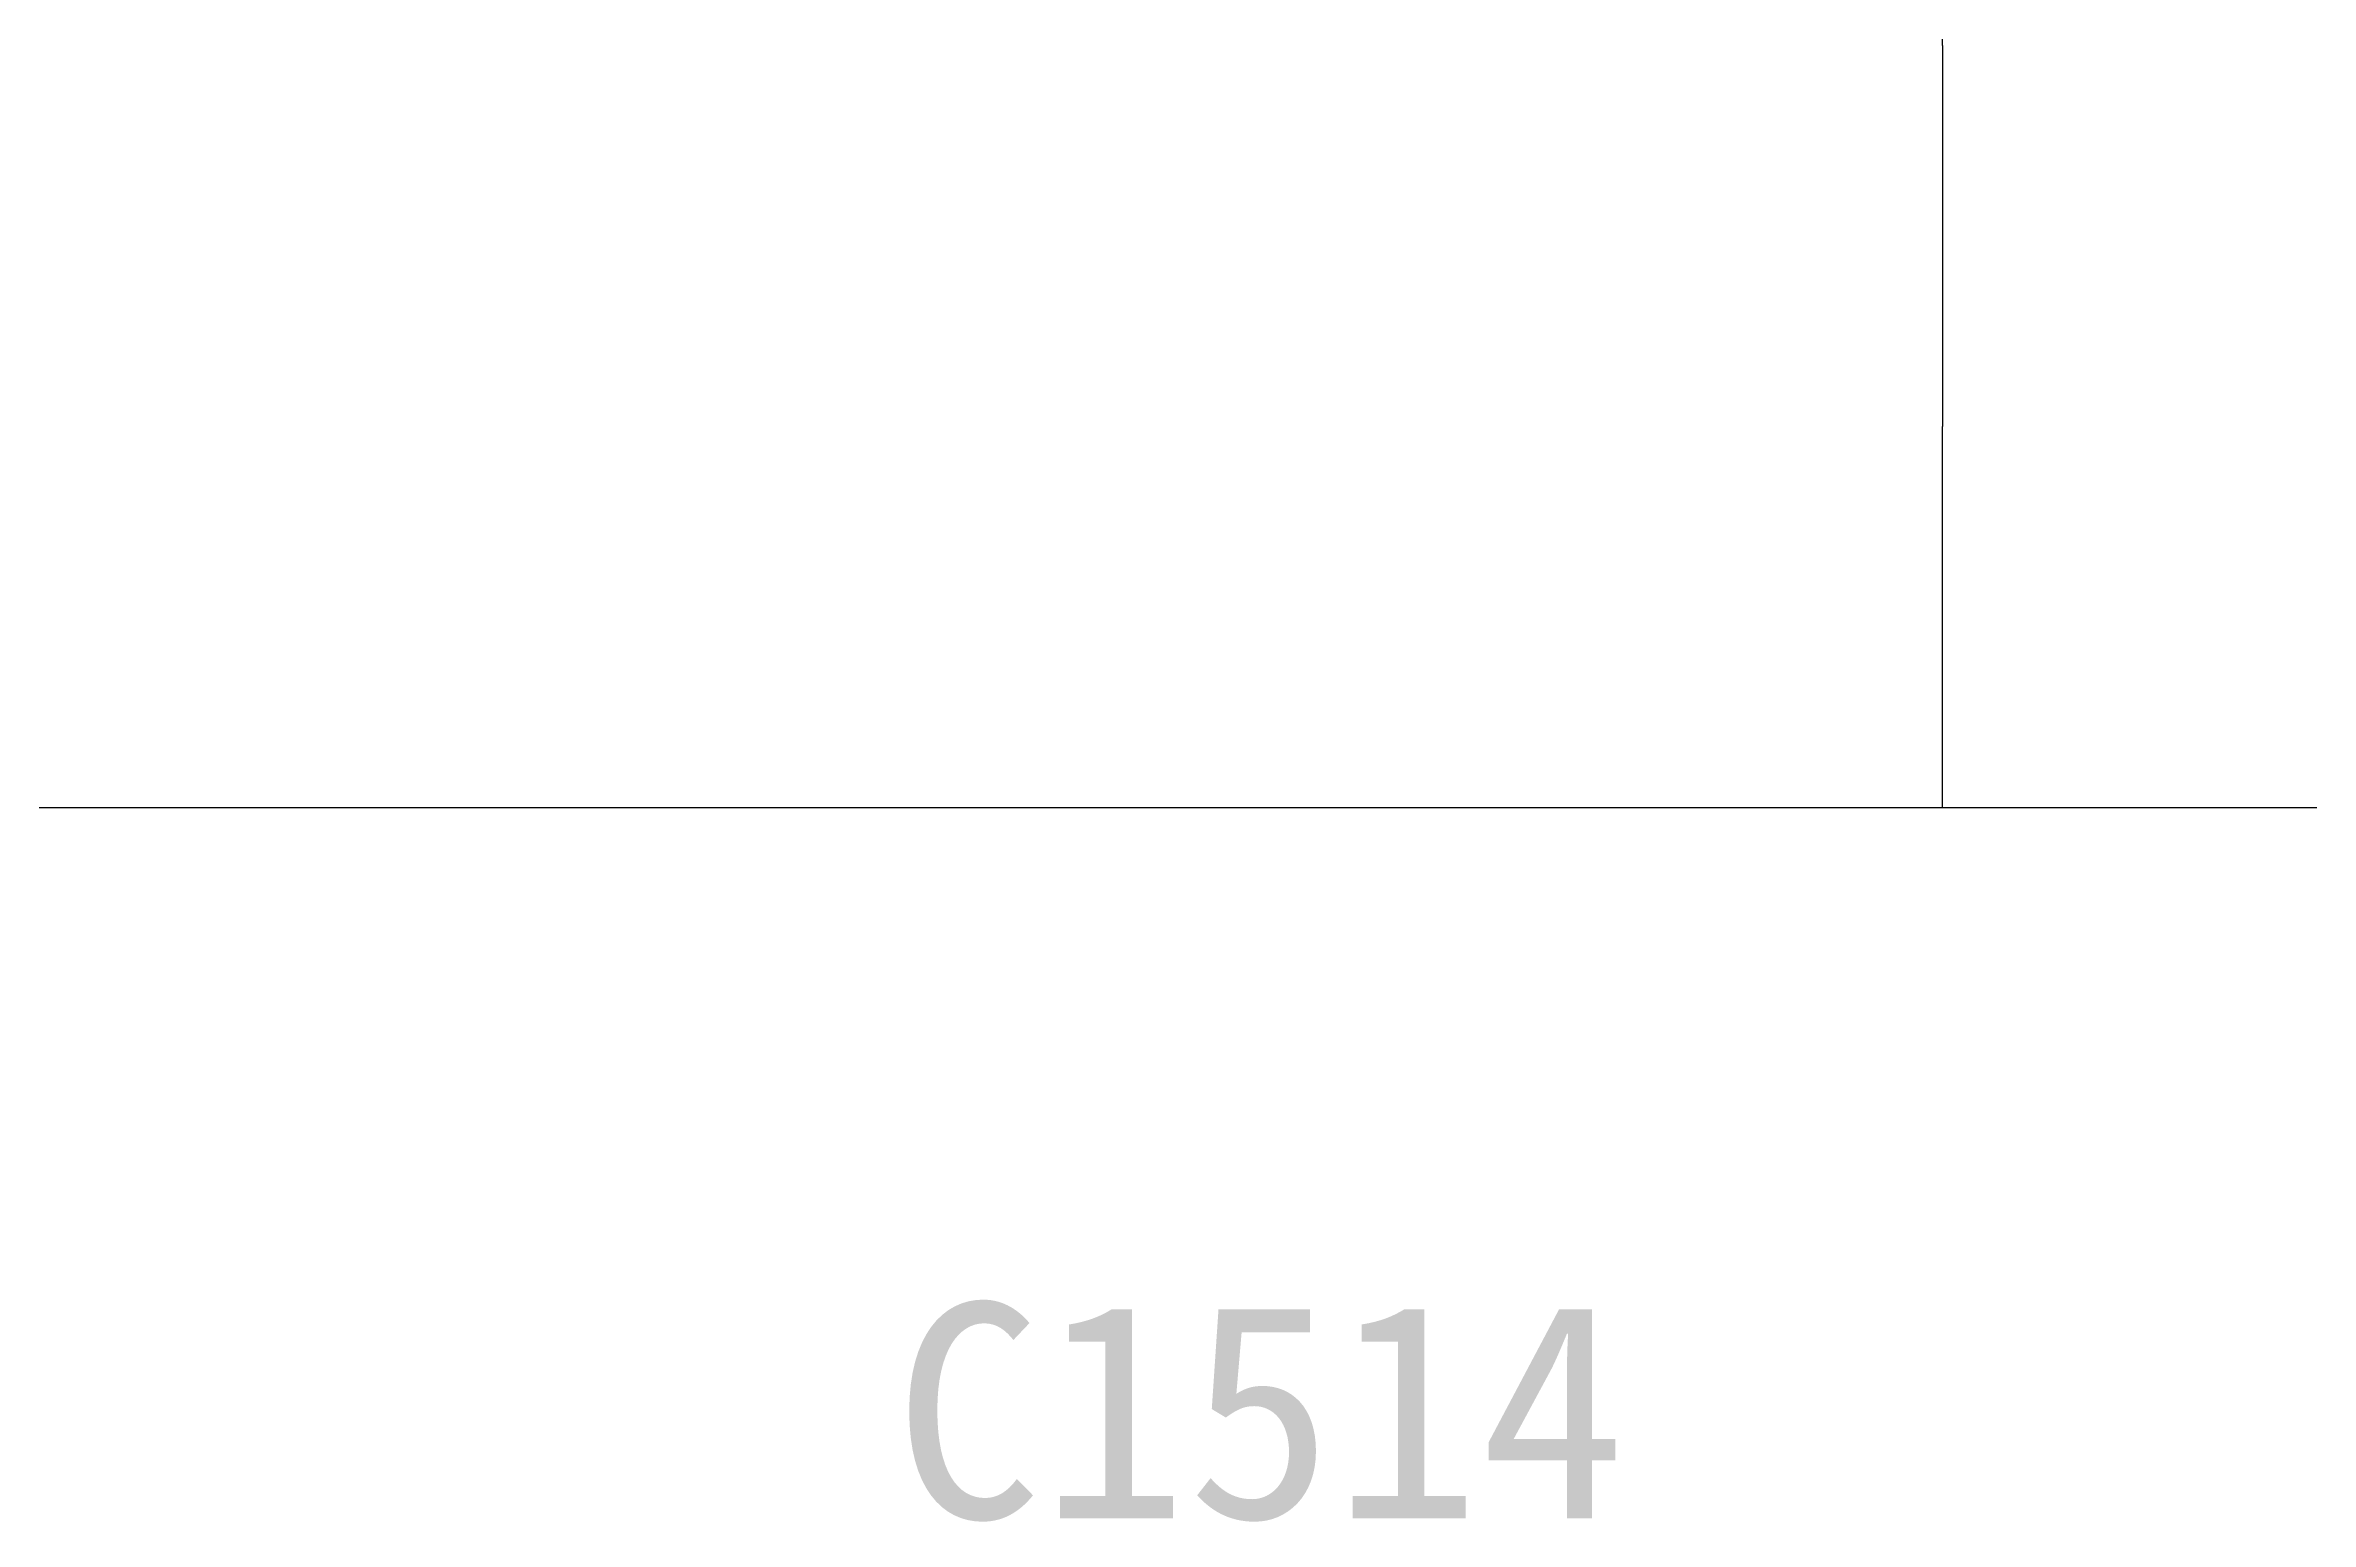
# Model space of a CAD drawing. Header units: metres. Extents: x 46426 to 130526, y 61608 to 121008.
# Drawn here: x 105685 to 111629, y 107445 to 111320 of the extents above; entities that cross this region are included whole.
import ezdxf

# ---------------------------------------------------------------- set-up
doc = ezdxf.new("R2010")
doc.units = ezdxf.units.M
for name, color, linetype in [('PUB_DIM', 3, 'Continuous'), ('TEXT2', 7, 'Continuous'), ('WINDOW', 7, 'Continuous')]:
    doc.layers.add(name, color=color, linetype=linetype)
doc.dimstyles.get("Standard").update_dxf_attribs({"dimtxt": 2.5, "dimasz": 2.5, "dimexe": 1.25, "dimexo": 0.625, "dimtad": 1, "dimcen": 2.5, "dimazin": 3, "dimtfac": 1, "dimtmove": 0, "dimatfit": 3})

# ---------------------------------------------------------------- blocks, each defined once
blk = doc.blocks.new('*D20')
for p, q in [((110662.43, 114119.44), (110662.43, 112719.44)), ((110662.18, 112719.44), (110661.93, 112719.44)), ((110662.43, 111319.44), (110662.43, 112719.44)), ((110662.43, 112719.44), (110662.43, 112719.44)), ((110662.68, 112719.44), (110662.93, 112719.44))]:
    blk.add_line(p, q)
at = {"layer": 'Defpoints'}
for p in [(110662.43, 114119.44), (110662.43, 112719.44), (110662.43, 111319.44)]:
    blk.add_point(p, dxfattribs=at)
at = {"layer": 'PUB_DIM', "insert": (110662.43, 112720.565), "char_height": 1, "attachment_point": 5}
blk.add_mtext('0', dxfattribs=at)
blk = doc.blocks.new('*D124')
for p, q in [((110662.43, 111319.44), (110662.43, 110319.44)), ((110662.18, 110319.44), (110661.93, 110319.44)), ((110662.43, 109319.44), (110662.43, 110319.44)), ((110662.43, 110319.44), (110662.43, 110319.44)), ((110662.68, 110319.44), (110662.93, 110319.44))]:
    blk.add_line(p, q)
at = {"layer": 'Defpoints'}
for p in [(110662.43, 111319.44), (110662.43, 110319.44), (110662.43, 109319.44)]:
    blk.add_point(p, dxfattribs=at)
at = {"layer": 'PUB_DIM', "insert": (110662.43, 110320.565), "char_height": 1, "attachment_point": 5}
blk.add_mtext('0', dxfattribs=at)

msp = doc.modelspace()

# ---------------------------------------------------------------- linework, layer by layer
at = {"layer": 'WINDOW'}
msp.add_line((88631.37, 109319.44, 76.17), (117902, 109319.44, 76.17), dxfattribs=at)

# ---------------------------------------------------------------- texts
at = {"layer": 'TEXT2'}
msp.add_text('C1514', height=564.3, dxfattribs=at).set_placement((107913.2, 107454.46, 152.34))

# ---------------------------------------------------------------- dimensions: what is measured, and where the dimension line sits
at = {"layer": 'PUB_DIM'}
for base, p1, p2, picture, middle in [((110662.43, 112719.44), (110662.43, 114119.44, 76.17), (110662.43, 111319.44, 76.17), '*D20', (110662.43, 112720.565)), ((110662.43, 110319.44), (110662.43, 111319.44, 76.17), (110662.43, 109319.44, 76.17), '*D124', (110662.43, 110320.565))]:
    dim = msp.add_linear_dim(base=base, p1=p1, p2=p2, dimstyle='Standard', dxfattribs=at)
    dim.commit()
    dim.dimension.update_dxf_attribs({"geometry": picture, "text_midpoint": middle})

doc.saveas('drawing.dxf')
